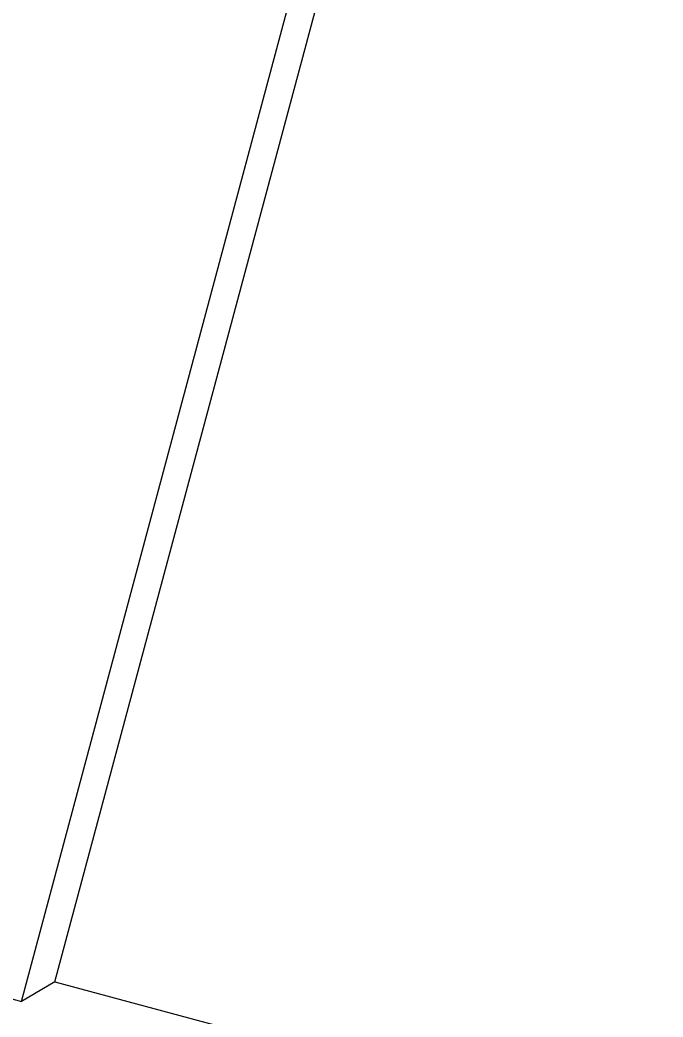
# Model space of a CAD drawing. Extents: x 0 to 420, y 0 to 297.
# Drawn here: x 133.376 to 134.028, y 255.933 to 256.944 of the extents above; entities that cross this region are included whole.
import ezdxf

# ---------------------------------------------------------------- set-up
doc = ezdxf.new("R2010")
doc.units = 0
doc.layers.get('0').update_dxf_attribs({"linetype": 'CONTINUOUS'})

msp = doc.modelspace()

# ---------------------------------------------------------------- linework, layer by layer
at = {"color": 7}
for p, q in [((133.377472, 255.949326), (133.890442, 257.863678)), ((133.411499, 255.968964), (133.91095, 257.832947)), ((133.119812, 256.018372), (133.377472, 255.949326)), ((133.411499, 255.968964), (133.377472, 255.949326)), ((133.411499, 255.968964), (135.706619, 255.353989))]:
    msp.add_line(p, q, dxfattribs=at)

doc.saveas('drawing.dxf')
